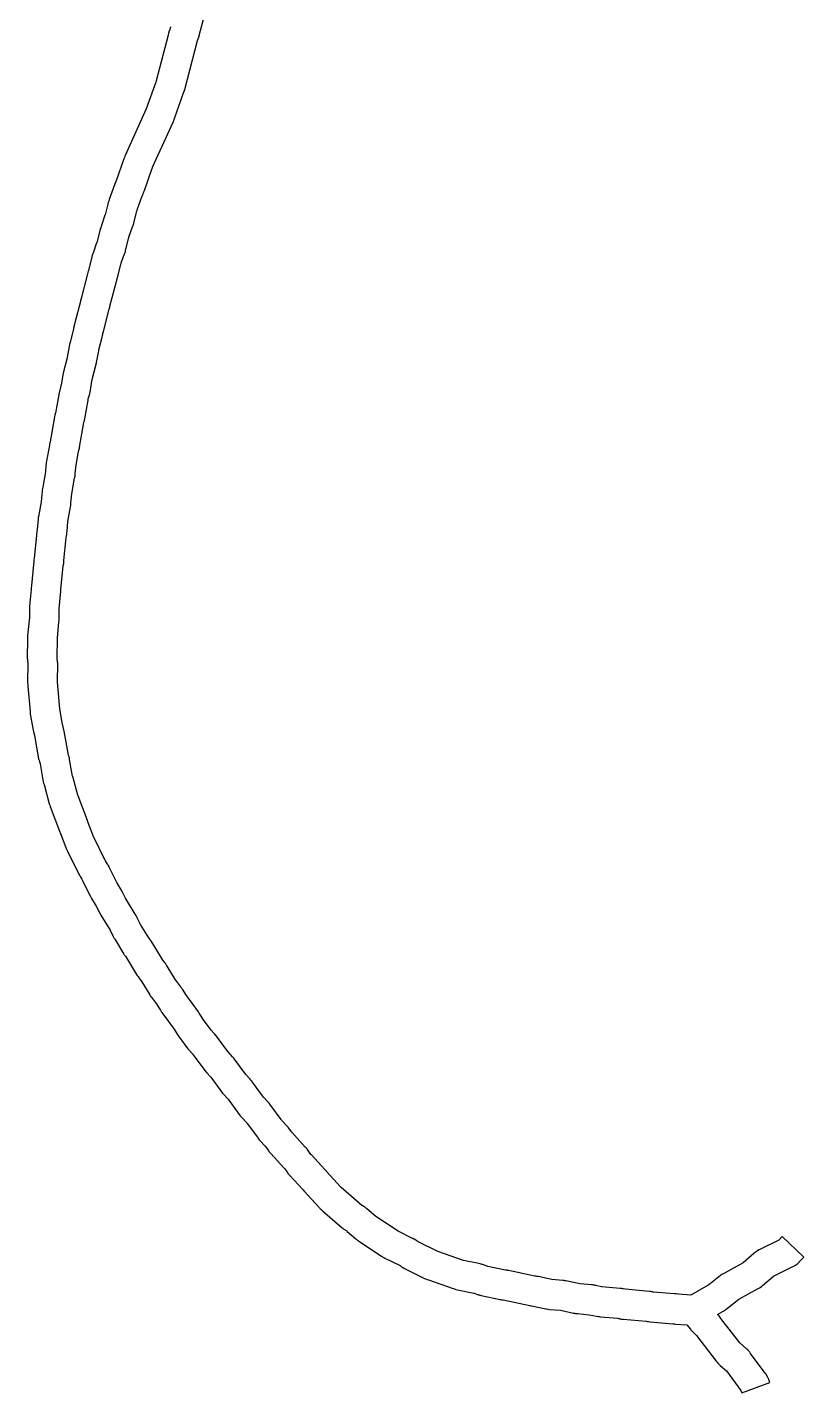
# Model space of a CAD drawing. Extents: x -48 to 255, y 1889 to 2265.
# Drawn here: x 195.1 to 239.3, y 1889.5 to 1967.3 of the extents above; entities that cross this region are included whole.
import ezdxf

# ---------------------------------------------------------------- set-up
doc = ezdxf.new("R2010")
doc.units = 0
doc.layers.get('0').update_dxf_attribs({"linetype": 'CONTINUOUS'})

msp = doc.modelspace()

# ---------------------------------------------------------------- linework, layer by layer
at = {"color": 7}
msp.add_lwpolyline([(203.245774, 1967.358579), (203.239157, 1967.33274), (203.226255, 1967.306902), (203.174545, 1967.138901), (203.167928, 1967.125965), (203.129154, 1967.003195), (203.103349, 1966.893348), (202.418418, 1964.276389), (202.398898, 1964.211774), (201.856123, 1962.68683), (200.667184, 1960.056948), (200.634762, 1959.992332), (200.608957, 1959.921256), (200.576535, 1959.830792), (200.137146, 1958.577236), (200.130529, 1958.564301), (200.117627, 1958.52553), (200.11101, 1958.512594), (200.11101, 1958.506143), (200.098108, 1958.493207), (200.072302, 1958.422131), (200.065686, 1958.415679), (200.039881, 1958.357525), (199.749109, 1957.517514), (199.716688, 1957.420589), (199.690882, 1957.349512), (199.671363, 1957.259049), (199.509816, 1956.645194), (199.5032, 1956.632258), (199.283492, 1955.979634), (199.257687, 1955.908557), (199.231882, 1955.843942), (199.231882, 1955.831006), (199.031561, 1955.055611), (199.024944, 1955.042675), (198.831108, 1954.467591), (198.818205, 1954.435268), (198.779431, 1954.325421), (198.779431, 1954.312485), (198.566208, 1953.485397), (198.559591, 1953.459559), (198.552974, 1953.453107), (198.552974, 1953.440172), (198.546358, 1953.43372), (198.546358, 1953.420785), (198.533455, 1953.375553), (198.526838, 1953.362617), (198.507319, 1953.278615), (198.145468, 1951.882902), (198.138851, 1951.857097), (198.132235, 1951.837578), (198.125618, 1951.830961), (198.119001, 1951.792187), (198.112385, 1951.772668), (198.105768, 1951.740246), (198.099151, 1951.707824), (197.776057, 1950.486575), (197.756538, 1950.415512), (197.743636, 1950.3509), (197.737019, 1950.292739), (197.7175, 1950.182902), (197.704597, 1950.11829), (197.510761, 1949.394587), (197.510761, 1949.387971), (197.478339, 1949.265198), (197.478339, 1949.245678), (197.458819, 1949.142292), (197.342498, 1948.502593), (197.342498, 1948.483073), (197.129274, 1947.694756), (197.129274, 1947.675236), (197.116372, 1947.630011), (197.116372, 1947.610492), (197.00005, 1946.951408), (196.987148, 1946.886796), (196.903148, 1946.576638), (196.883629, 1946.505575), (196.870727, 1946.440963), (196.86411, 1946.389253), (196.676725, 1945.329545), (196.670108, 1945.316642), (196.663491, 1945.277868), (196.643972, 1945.219707), (196.63107, 1945.155095), (196.63107, 1945.135576), (196.379072, 1943.701094), (196.372456, 1943.668672), (196.34665, 1943.591124), (196.34665, 1943.584508), (196.340034, 1943.571605), (196.333417, 1943.52638), (196.333417, 1943.506861), (196.17187, 1942.595773), (196.158968, 1942.524677), (196.146065, 1942.453613), (196.139448, 1942.350227), (196.110375, 1942.003168), (196.110375, 1941.996551), (195.955312, 1941.111309), (195.942409, 1941.040212), (195.929507, 1940.969149), (195.92289, 1940.865763), (195.864729, 1940.29714), (195.864729, 1940.290523), (195.729021, 1939.534511), (195.729021, 1939.527895), (195.703216, 1939.385735), (195.696599, 1939.282349), (195.644889, 1938.720187), (195.644889, 1938.71357), (195.62537, 1938.603733), (195.612467, 1938.532669), (195.599565, 1938.461606), (195.592948, 1938.364671), (195.470175, 1937.072346), (195.450656, 1936.949573), (195.437753, 1936.878509), (195.437753, 1936.871893), (195.424851, 1936.736184), (195.424851, 1936.710379), (195.308529, 1935.508514), (195.295626, 1935.366354), (195.295626, 1935.314644), (195.295626, 1935.27587), (195.205176, 1934.338935), (195.205176, 1934.319416), (195.198559, 1934.267706), (195.198559, 1934.254804), (195.191943, 1934.222382), (195.191943, 1934.196577), (195.191943, 1934.183674), (195.191943, 1933.679666), (195.095008, 1932.671654), (195.088391, 1932.607042), (195.088391, 1932.529494), (195.088391, 1932.432559), (195.075489, 1931.385777), (195.075489, 1931.37916), (195.082105, 1931.314548), (195.088722, 1931.204711), (195.101625, 1931.075486), (195.095008, 1930.022239), (195.095008, 1929.957627), (195.101625, 1929.880079), (195.108241, 1929.783144), (195.231014, 1928.33574), (195.231014, 1928.322837), (195.237631, 1928.258225), (195.244248, 1928.180677), (195.263767, 1928.090227), (195.412378, 1927.256678), (195.425281, 1927.185614), (195.483442, 1926.985293), (195.490058, 1926.965774), (195.722669, 1925.634678), (195.742188, 1925.55713), (195.767993, 1925.46668), (195.800415, 1925.363294), (195.807032, 1925.337489), (195.981481, 1924.323012), (196.001, 1924.245464), (196.026806, 1924.161465), (196.324028, 1923.069451), (196.349833, 1922.991903), (196.382255, 1922.907904), (196.918569, 1921.505731), (196.938088, 1921.447571), (196.950991, 1921.408797), (196.957607, 1921.395894), (196.964224, 1921.389277), (196.970841, 1921.369758), (197.274548, 1920.574979), (197.294067, 1920.516818), (197.326489, 1920.445755), (197.326489, 1920.439138), (197.346008, 1920.406716), (197.371813, 1920.361491), (198.005052, 1919.062705), (198.011668, 1919.056088), (198.04409, 1918.997927), (198.0958, 1918.920379), (198.18625, 1918.771768), (198.225024, 1918.700705), (198.625642, 1917.880078), (198.658064, 1917.815465), (198.690486, 1917.750853), (198.742196, 1917.673306), (199.000677, 1917.240378), (199.007294, 1917.233761), (199.181743, 1916.865449), (199.181743, 1916.858832), (199.220517, 1916.800671), (199.272227, 1916.723123), (199.789157, 1915.870187), (199.789157, 1915.86357), (199.976542, 1915.495258), (200.008964, 1915.430646), (200.015581, 1915.417743), (200.022197, 1915.411127), (200.048003, 1915.365901), (200.099712, 1915.288354), (200.519718, 1914.5905), (200.552139, 1914.532339), (200.565042, 1914.519436), (200.584561, 1914.487014), (200.597464, 1914.467495), (200.655625, 1914.396432), (200.668527, 1914.376912), (201.308227, 1913.330126), (201.340649, 1913.271965), (201.385874, 1913.213805), (201.444035, 1913.136257), (201.599097, 1912.923033), (202.051412, 1912.179944), (202.083834, 1912.121783), (202.129059, 1912.057171), (202.18722, 1911.986108), (202.47154, 1911.604873), (202.484442, 1911.579068), (202.665376, 1911.294748), (202.697798, 1911.236587), (202.73022, 1911.191362), (202.743123, 1911.171843), (202.794832, 1911.100779), (203.447458, 1910.215537), (203.621907, 1909.937702), (203.654329, 1909.879541), (203.699554, 1909.814929), (203.757715, 1909.737381), (204.229413, 1909.104142), (204.281123, 1909.045981), (204.507282, 1908.787533), (204.513899, 1908.780916), (205.153602, 1907.915061), (205.192376, 1907.863351), (205.205278, 1907.843832), (205.302213, 1907.733994), (205.30883, 1907.733994), (205.522053, 1907.501384), (205.541572, 1907.475579), (206.200659, 1906.570953), (206.25882, 1906.512792), (206.517302, 1906.228472), (206.569011, 1906.16386), (207.215172, 1905.285079), (207.266882, 1905.220467), (207.599146, 1904.855274), (207.605763, 1904.848657), (208.193773, 1904.053879), (208.206676, 1904.028073), (208.297126, 1903.918236), (208.355287, 1903.853624), (208.613768, 1903.575788), (208.633288, 1903.549983), (208.814221, 1903.297986), (208.846643, 1903.252761), (208.866163, 1903.233242), (208.904936, 1903.188016), (208.963097, 1903.123404), (209.699725, 1902.309238), (209.732147, 1902.276817), (209.900145, 1902.044206), (209.932567, 1901.998981), (209.971341, 1901.953756), (209.984244, 1901.934237), (209.99086, 1901.92762), (210.04257, 1901.87591), (210.772733, 1901.081128), (210.798538, 1901.055323), (210.837312, 1901.010098), (210.850215, 1900.990579), (210.856832, 1900.977676), (211.716229, 1900.047202), (211.722846, 1900.034299), (211.755268, 1900.001877), (211.781073, 1899.976072), (211.813495, 1899.94365), (211.826397, 1899.937034), (211.910396, 1899.86597), (213.021798, 1898.903187), (213.05422, 1898.870765), (213.086642, 1898.84496), (213.190028, 1898.773896), (213.209547, 1898.767279), (213.287095, 1898.71557), (213.3129, 1898.689765), (213.797524, 1898.276221), (213.810427, 1898.263318), (213.842848, 1898.237513), (213.87527, 1898.211708), (213.920495, 1898.179286), (213.927112, 1898.172669), (213.978822, 1898.140247), (215.264686, 1897.287311), (215.277588, 1897.274408), (215.31001, 1897.254889), (215.348784, 1897.229084), (215.381206, 1897.209565), (215.407011, 1897.196662), (215.458721, 1897.170857), (216.331041, 1896.737926), (216.35056, 1896.725023), (216.370079, 1896.712121), (216.408853, 1896.679699), (216.434658, 1896.66018), (216.46708, 1896.64066), (216.505854, 1896.614855), (216.512471, 1896.614855), (216.56418, 1896.58905), (216.61589, 1896.563245), (217.72083, 1896.014005), (217.74035, 1896.001103), (217.772771, 1895.9882), (217.817997, 1895.968681), (217.850418, 1895.955778), (217.876224, 1895.942876), (217.934384, 1895.923356), (219.355941, 1895.432271), (219.420553, 1895.412752), (219.504552, 1895.386947), (219.524071, 1895.38033), (219.588683, 1895.367427), (220.53208, 1895.167107), (220.538697, 1895.167107), (220.732533, 1895.096043), (220.73915, 1895.096043), (220.752052, 1895.089427), (220.777858, 1895.08281), (220.823083, 1895.069907), (220.861857, 1895.057005), (220.881376, 1895.050388), (220.945988, 1895.037485), (222.02508, 1894.811326), (222.050885, 1894.80471), (222.09611, 1894.798093), (222.134884, 1894.791476), (222.147787, 1894.791476), (222.16069, 1894.791476), (222.193111, 1894.78486), (222.199728, 1894.78486), (223.718212, 1894.461766), (223.782825, 1894.455149), (223.802344, 1894.448532), (223.821863, 1894.448532), (224.629564, 1894.280534), (224.67479, 1894.267632), (224.758789, 1894.254729), (224.771691, 1894.254729), (224.842755, 1894.248112), (225.463071, 1894.196403), (226.206157, 1894.034856), (226.231962, 1894.028239), (226.277187, 1894.021623), (226.315961, 1894.015006), (226.361186, 1894.008389), (226.380705, 1894.008389), (226.445318, 1894.001772), (226.451934, 1894.001772), (227.098095, 1893.943612), (227.511639, 1893.859612), (227.608574, 1893.840093), (227.647348, 1893.833476), (227.666867, 1893.833476), (227.737931, 1893.82686), (228.73302, 1893.736409), (228.765442, 1893.729793), (228.817152, 1893.71689), (228.855926, 1893.710273), (228.8947, 1893.703657), (228.939925, 1893.69704), (228.959444, 1893.69704), (229.024056, 1893.690423), (229.030673, 1893.690423), (230.342385, 1893.574102), (230.374807, 1893.567485), (230.407229, 1893.560868), (230.491228, 1893.547966), (230.504131, 1893.547966), (230.575194, 1893.541349), (231.880445, 1893.425027), (231.92567, 1893.418411), (231.970896, 1893.418411), (232.048443, 1893.411794), (232.668759, 1893.360084), (232.86908, 1893.108087), (232.8886, 1893.082282), (232.901502, 1893.069379), (232.921021, 1893.043574), (232.946827, 1893.017769), (232.966346, 1892.99825), (233.00512, 1892.959476), (233.011736, 1892.959476), (233.218508, 1892.752704), (234.34929, 1891.292377), (234.394515, 1891.234216), (234.433289, 1891.182507), (234.446192, 1891.169604), (234.497901, 1891.117894), (234.575449, 1891.053282), (234.930839, 1890.736673), (235.751463, 1889.618814), (235.796688, 1889.496041), (237.39271, 1890.077589), (237.334549, 1890.239136), (237.334549, 1890.245753), (237.308744, 1890.316816), (237.276322, 1890.394364), (237.269706, 1890.407267), (237.192158, 1890.53004), (237.185541, 1890.542942), (237.133832, 1890.607554), (236.300282, 1891.73834), (236.28738, 1891.764145), (236.254958, 1891.802919), (236.203248, 1891.867531), (236.183729, 1891.893336), (236.144955, 1891.93211), (236.138338, 1891.93211), (236.086629, 1891.977335), (236.080012, 1891.983952), (235.692313, 1892.33288), (234.60676, 1893.735053), (234.542147, 1893.825503), (234.503374, 1893.870729), (234.483854, 1893.890248), (234.464335, 1893.909767), (234.425561, 1893.948541), (234.418944, 1893.955158), (234.683877, 1894.11022), (234.709682, 1894.123123), (234.754908, 1894.148928), (234.774427, 1894.161831), (234.787329, 1894.168447), (234.851942, 1894.207221), (234.877747, 1894.22674), (234.916521, 1894.259162), (235.640223, 1894.827789), (236.732241, 1895.428718), (236.783917, 1895.454523), (236.803436, 1895.467426), (236.855146, 1895.499848), (236.919758, 1895.551557), (236.98437, 1895.609718), (237.617612, 1896.146032), (238.703165, 1896.68881), (238.741939, 1896.701713), (238.8001, 1896.734134), (238.845325, 1896.75994), (238.871131, 1896.772842), (238.929291, 1896.811616), (238.942194, 1896.824519), (238.993903, 1896.863293), (239.006806, 1896.876195), (239.032611, 1896.908617), (239.065033, 1896.941039), (239.07165, 1896.947656), (239.330131, 1897.21904), (238.098025, 1898.400109), (237.91064, 1898.199788), (236.863857, 1897.676393), (236.825083, 1897.663491), (236.786309, 1897.643971), (236.76679, 1897.631069), (236.695726, 1897.592295), (236.637566, 1897.553521), (236.624663, 1897.540618), (236.592241, 1897.514813), (236.495306, 1897.430814), (235.87499, 1896.907423), (234.815282, 1896.319413), (234.808665, 1896.319413), (234.737602, 1896.280639), (234.730985, 1896.274022), (234.666373, 1896.235248), (234.659756, 1896.228631), (234.614531, 1896.19621), (234.607914, 1896.189593), (234.582109, 1896.170074), (233.916561, 1895.640221), (233.890756, 1895.627318), (232.902127, 1895.052234), (232.191348, 1895.116846), (232.062123, 1895.123463), (232.049221, 1895.123463), (232.003996, 1895.123463), (231.971574, 1895.123463), (230.756786, 1895.2333), (230.730981, 1895.239917), (230.685756, 1895.246534), (230.646982, 1895.25315), (230.608208, 1895.259767), (230.588689, 1895.259767), (230.517625, 1895.266384), (229.167146, 1895.389157), (229.044373, 1895.414962), (229.005599, 1895.421579), (228.960374, 1895.428195), (228.940854, 1895.428195), (228.876242, 1895.434812), (228.869626, 1895.434812), (227.82284, 1895.531747), (227.809937, 1895.531747), (227.480392, 1895.60281), (227.44797, 1895.615713), (227.402745, 1895.622329), (227.363971, 1895.628946), (227.318746, 1895.635563), (227.299227, 1895.635563), (227.228163, 1895.64218), (226.58846, 1895.70034), (225.767836, 1895.87479), (225.722611, 1895.881407), (225.683837, 1895.888023), (225.664318, 1895.888023), (225.593255, 1895.89464), (224.9794, 1895.946349), (224.191082, 1896.114348), (224.171563, 1896.120964), (224.132789, 1896.127581), (224.087564, 1896.134198), (224.04879, 1896.140814), (224.016368, 1896.140814), (223.996849, 1896.147431), (222.504212, 1896.464041), (222.47179, 1896.470657), (222.465174, 1896.470657), (222.419949, 1896.477274), (222.400429, 1896.477274), (222.361655, 1896.483891), (222.33585, 1896.483891), (221.327838, 1896.697114), (221.295416, 1896.710017), (221.024032, 1896.800467), (220.985258, 1896.81337), (220.940033, 1896.826272), (220.881872, 1896.839175), (220.81726, 1896.852077), (219.938479, 1897.039462), (218.484613, 1897.537009), (217.353828, 1898.099171), (217.295667, 1898.131593), (217.256893, 1898.164015), (217.231088, 1898.183534), (217.121251, 1898.248146), (217.101732, 1898.254763), (217.043571, 1898.287185), (217.024051, 1898.293801), (216.209889, 1898.700884), (214.94987, 1899.534434), (214.936967, 1899.547336), (214.432959, 1899.973803), (214.420057, 1899.986705), (214.387635, 1900.01251), (214.355213, 1900.038316), (214.309988, 1900.070737), (214.251827, 1900.109511), (214.161377, 1900.167672), (214.148474, 1900.174289), (212.959535, 1901.201688), (212.93373, 1901.227493), (212.145412, 1902.093352), (212.138795, 1902.099969), (212.132179, 1902.106585), (212.125562, 1902.119488), (212.09314, 1902.158262), (212.086523, 1902.164879), (212.034814, 1902.216588), (211.26588, 1903.050138), (211.240075, 1903.082559), (211.085012, 1903.295783), (211.039787, 1903.360395), (211.020268, 1903.3862), (210.987846, 1903.424974), (210.981229, 1903.431591), (210.929519, 1903.489751), (210.922903, 1903.489751), (210.153972, 1904.342685), (209.973038, 1904.58823), (209.953519, 1904.614036), (209.940616, 1904.633555), (209.927714, 1904.653074), (209.88894, 1904.698299), (209.882323, 1904.698299), (209.830614, 1904.75646), (209.604455, 1905.002006), (209.572033, 1905.04078), (209.552514, 1905.066585), (208.958042, 1905.867829), (208.94514, 1905.893634), (208.854689, 1906.009955), (208.796528, 1906.068116), (208.544531, 1906.345952), (207.911293, 1907.192424), (207.911293, 1907.19904), (207.872519, 1907.25075), (207.859616, 1907.270269), (207.820842, 1907.315494), (207.762681, 1907.380107), (207.536522, 1907.632104), (206.888366, 1908.506095), (206.849592, 1908.557804), (206.83669, 1908.577323), (206.797916, 1908.616097), (206.797916, 1908.622714), (206.765494, 1908.648519), (206.520054, 1908.919639), (206.500535, 1908.945444), (205.860832, 1909.817764), (205.822058, 1909.869473), (205.809155, 1909.882376), (205.770381, 1909.927601), (205.770381, 1909.934218), (205.705769, 1909.992379), (205.563609, 1910.153926), (205.066063, 1910.825935), (205.059446, 1910.838837), (204.878512, 1911.13606), (204.833287, 1911.207123), (204.103124, 1912.18929), (203.954512, 1912.434836), (203.915738, 1912.5059), (203.909122, 1912.512517), (203.8767, 1912.557742), (203.870083, 1912.564358), (203.818374, 1912.628971), (203.534054, 1913.016666), (203.521151, 1913.036186), (203.049453, 1913.805116), (203.042836, 1913.818019), (203.004062, 1913.87618), (202.997446, 1913.889082), (202.965024, 1913.940792), (202.958407, 1913.947409), (202.906697, 1914.012021), (202.790376, 1914.167116), (202.777473, 1914.192922), (202.150696, 1915.213859), (202.118274, 1915.27202), (202.105371, 1915.284923), (202.085852, 1915.317345), (202.07295, 1915.336864), (202.066333, 1915.343481), (202.014623, 1915.408093), (202.001721, 1915.427612), (201.530022, 1916.190085), (201.523406, 1916.196702), (201.342472, 1916.565014), (201.31005, 1916.629626), (201.303433, 1916.642529), (201.277628, 1916.694238), (201.271011, 1916.700855), (201.225786, 1916.771918), (200.676547, 1917.683009), (200.66993, 1917.689626), (200.488996, 1918.064399), (200.482379, 1918.077302), (200.449958, 1918.129011), (200.449958, 1918.135628), (200.398248, 1918.206691), (200.17854, 1918.575004), (200.17854, 1918.58162), (199.745613, 1919.447479), (199.738996, 1919.466999), (199.706574, 1919.525159), (199.699957, 1919.544679), (199.667535, 1919.596355), (199.648016, 1919.62216), (199.525243, 1919.822481), (199.518626, 1919.835384), (198.878923, 1921.127709), (198.872307, 1921.153514), (198.529842, 1922.045218), (198.523226, 1922.051835), (198.503706, 1922.09706), (198.501176, 1922.114263), (197.964862, 1923.522897), (197.958245, 1923.555319), (197.661023, 1924.621489), (197.654406, 1924.641008), (197.486408, 1925.584405), (197.486408, 1925.597307), (197.473505, 1925.661919), (197.460603, 1925.726531), (197.453986, 1925.739434), (197.453986, 1925.746051), (197.428181, 1925.823598), (197.402376, 1925.933436), (197.402376, 1925.946338), (197.169765, 1927.206358), (197.156863, 1927.283905), (197.14396, 1927.348518), (197.14396, 1927.36142), (197.14396, 1927.368037), (197.118155, 1927.452036), (197.079381, 1927.594196), (196.924319, 1928.479438), (196.795094, 1930.017306), (196.795094, 1930.023923), (196.807997, 1931.070706), (196.807997, 1931.077322), (196.807997, 1931.083939), (196.80138, 1931.1421), (196.80138, 1931.155003), (196.80138, 1931.167905), (196.781861, 1931.374677), (196.788478, 1932.511924), (196.788478, 1932.51854), (196.878928, 1933.449014), (196.885545, 1933.520111), (196.885545, 1933.533014), (196.885545, 1933.565435), (196.892161, 1933.591241), (196.892161, 1933.604143), (196.898778, 1934.179228), (196.898778, 1934.185844), (196.995713, 1935.187395), (196.995713, 1935.200298), (196.995713, 1935.258459), (196.995713, 1935.271361), (196.995713, 1935.284264), (197.124937, 1936.641205), (197.124937, 1936.654107), (197.150742, 1936.770429), (197.150742, 1936.783331), (197.157359, 1936.809137), (197.157359, 1936.841558), (197.157359, 1936.854461), (197.163976, 1936.93846), (197.286749, 1938.237247), (197.306268, 1938.353568), (197.306268, 1938.366471), (197.319171, 1938.424632), (197.332073, 1938.495695), (197.332073, 1938.508598), (197.33869, 1938.592597), (197.390366, 1939.154759), (197.538978, 1939.994769), (197.55188, 1940.065833), (197.55188, 1940.078735), (197.564783, 1940.201508), (197.564783, 1940.23393), (197.616492, 1940.744399), (197.771555, 1941.62318), (197.771555, 1941.629797), (197.79736, 1941.771957), (197.79736, 1941.791476), (197.803977, 1941.875475), (197.836398, 1942.230862), (197.836398, 1942.243765), (197.997945, 1943.167774), (198.004562, 1943.180677), (198.011179, 1943.219451), (198.030698, 1943.277612), (198.030698, 1943.284228), (198.043601, 1943.342389), (198.050217, 1943.361908), (198.050217, 1943.39433), (198.295763, 1944.796503), (198.30238, 1944.809405), (198.30238, 1944.828925), (198.328185, 1944.906473), (198.328185, 1944.913089), (198.341088, 1944.97125), (198.347704, 1944.990769), (198.347704, 1945.023191), (198.53509, 1946.0829), (198.541706, 1946.102419), (198.548323, 1946.147644), (198.632322, 1946.444867), (198.632322, 1946.451483), (198.651841, 1946.529031), (198.651841, 1946.535648), (198.664744, 1946.593809), (198.671361, 1946.613328), (198.671361, 1946.64575), (198.781198, 1947.272527), (198.787815, 1947.292046), (198.794431, 1947.337272), (198.988268, 1948.060974), (198.988268, 1948.067591), (199.027042, 1948.20975), (199.027042, 1948.22927), (199.143363, 1948.888357), (199.14998, 1948.907876), (199.156597, 1948.953101), (199.350433, 1949.676803), (199.350433, 1949.68342), (199.369952, 1949.760968), (199.369952, 1949.767584), (199.382855, 1949.825745), (199.389472, 1949.845265), (199.389472, 1949.884038), (199.408991, 1949.987424), (199.408991, 1950.000327), (199.738536, 1951.260343), (199.745153, 1951.279862), (199.751769, 1951.292765), (199.751769, 1951.299382), (199.751769, 1951.312284), (199.764672, 1951.351058), (199.771289, 1951.370577), (199.777905, 1951.38348), (199.784522, 1951.428705), (200.172218, 1952.91488), (200.185121, 1952.953651), (200.191737, 1952.973038), (200.191737, 1952.979489), (200.191737, 1952.98594), (200.411445, 1953.838875), (200.424348, 1953.864713), (200.430964, 1953.903484), (200.618349, 1954.426875), (200.644155, 1954.497952), (200.644155, 1954.504403), (200.663674, 1954.562558), (200.670291, 1954.575493), (200.676907, 1954.607816), (200.864292, 1955.350903), (200.870909, 1955.363838), (201.097068, 1956.016463), (201.103685, 1956.029398), (201.123204, 1956.087552), (201.129821, 1956.094004), (201.142723, 1956.152158), (201.14934, 1956.165094), (201.155957, 1956.197416), (201.323955, 1956.862964), (201.336858, 1956.888802), (201.343474, 1956.927573), (201.627794, 1957.728814), (201.634411, 1957.74175), (201.65393, 1957.799904), (201.660547, 1957.81284), (201.673449, 1957.845163), (201.692969, 1957.883933), (201.699585, 1957.890384), (201.719105, 1957.948539), (201.751526, 1958.039002), (202.190915, 1959.29902), (202.203818, 1959.331342), (202.216721, 1959.363665), (203.399199, 1961.974162), (203.412101, 1961.993549), (203.437906, 1962.058164), (203.444523, 1962.0711), (203.470328, 1962.129254), (204.000181, 1963.647736), (204.006798, 1963.660672), (204.026317, 1963.718826), (204.032934, 1963.725278), (204.052453, 1963.783432), (204.052453, 1963.796367), (204.782616, 1966.574867), (204.782616, 1966.581318), (204.847228, 1966.768707), (204.866748, 1966.826861), (204.873364, 1966.846248), (204.873364, 1966.859183), (205.1512, 1967.938275)], dxfattribs=at)

doc.saveas('drawing.dxf')
